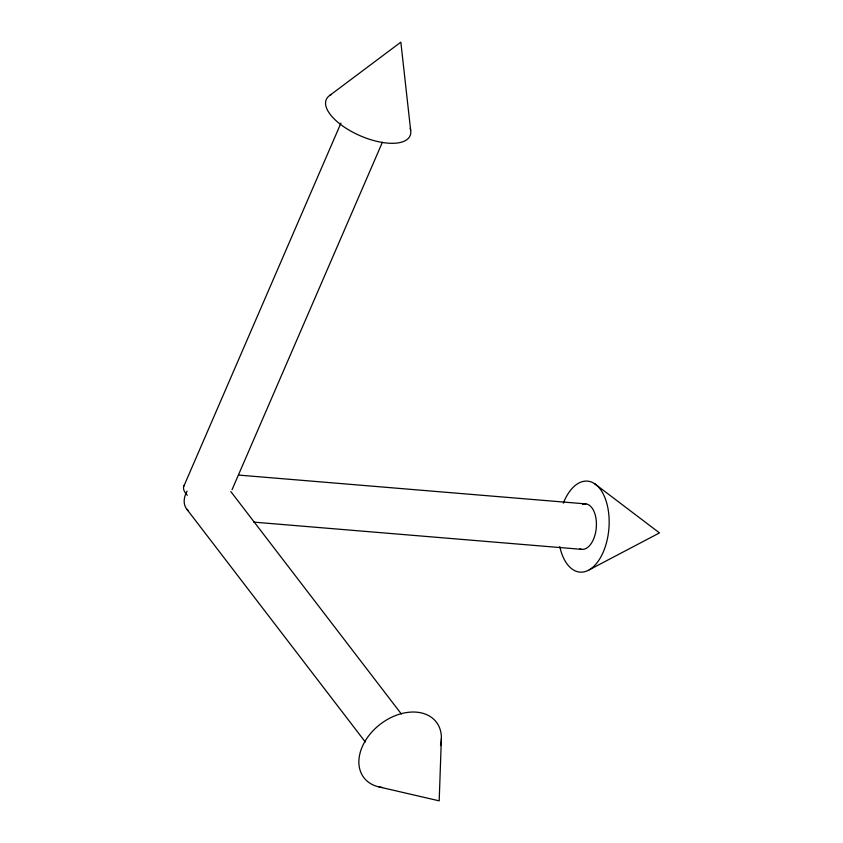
<?xml version="1.0" encoding="UTF-8"?>
<svg xmlns="http://www.w3.org/2000/svg" width="843" height="843" viewBox="0 0 843 843"><rect width="100%" height="100%" fill="white"/><g stroke="black" fill="none" stroke-linecap="round" stroke-linejoin="round"><path stroke-width="1.26" d="M441.384 738.363L439.192 800.85L378.992 786.919M183.837 486.169L340.941 123.12M232.046 489.699L382.364 142.33M329.613 95.533L400.846 42.15L410.657 130.307M589.257 569.815L659.479 532.913L594.431 483.566M579.889 548.93A22.824 12.634 -85.3 0 0 594.873 535.431A22.824 12.634 -85.3 0 0 591.87 507.749L590.521 506.243A22.824 12.634 -85.3 0 0 585.896 503.903L584.241 503.893A22.824 12.634 -85.3 0 0 582.576 504.272M238.464 475.062L585.896 503.903M253.754 522.123L581.512 549.341M230.824 491.585L401.331 713.958M186.798 509.183L365.304 741.998M187.304 495.273A22.824 9.895 23.4 0 1 184.512 485.052M188.263 510.732A22.824 16.228 -37.5 0 1 187.093 491.142M410.183 128.315A45.648 19.8 23.4 0 1 360.604 135.944A45.648 19.8 23.4 0 1 331.341 94.479M382.564 787.531A45.648 32.456 -37.5 0 1 361.563 748.405A45.648 32.456 -37.5 0 1 411.816 712.05A45.648 32.456 -37.5 0 1 440.478 745.623M563.345 503.155A45.648 25.269 -85.3 0 1 602.597 492.786A45.648 25.269 -85.3 0 1 596.855 562.998A45.648 25.269 -85.3 0 1 559.784 546.58"/></g></svg>
